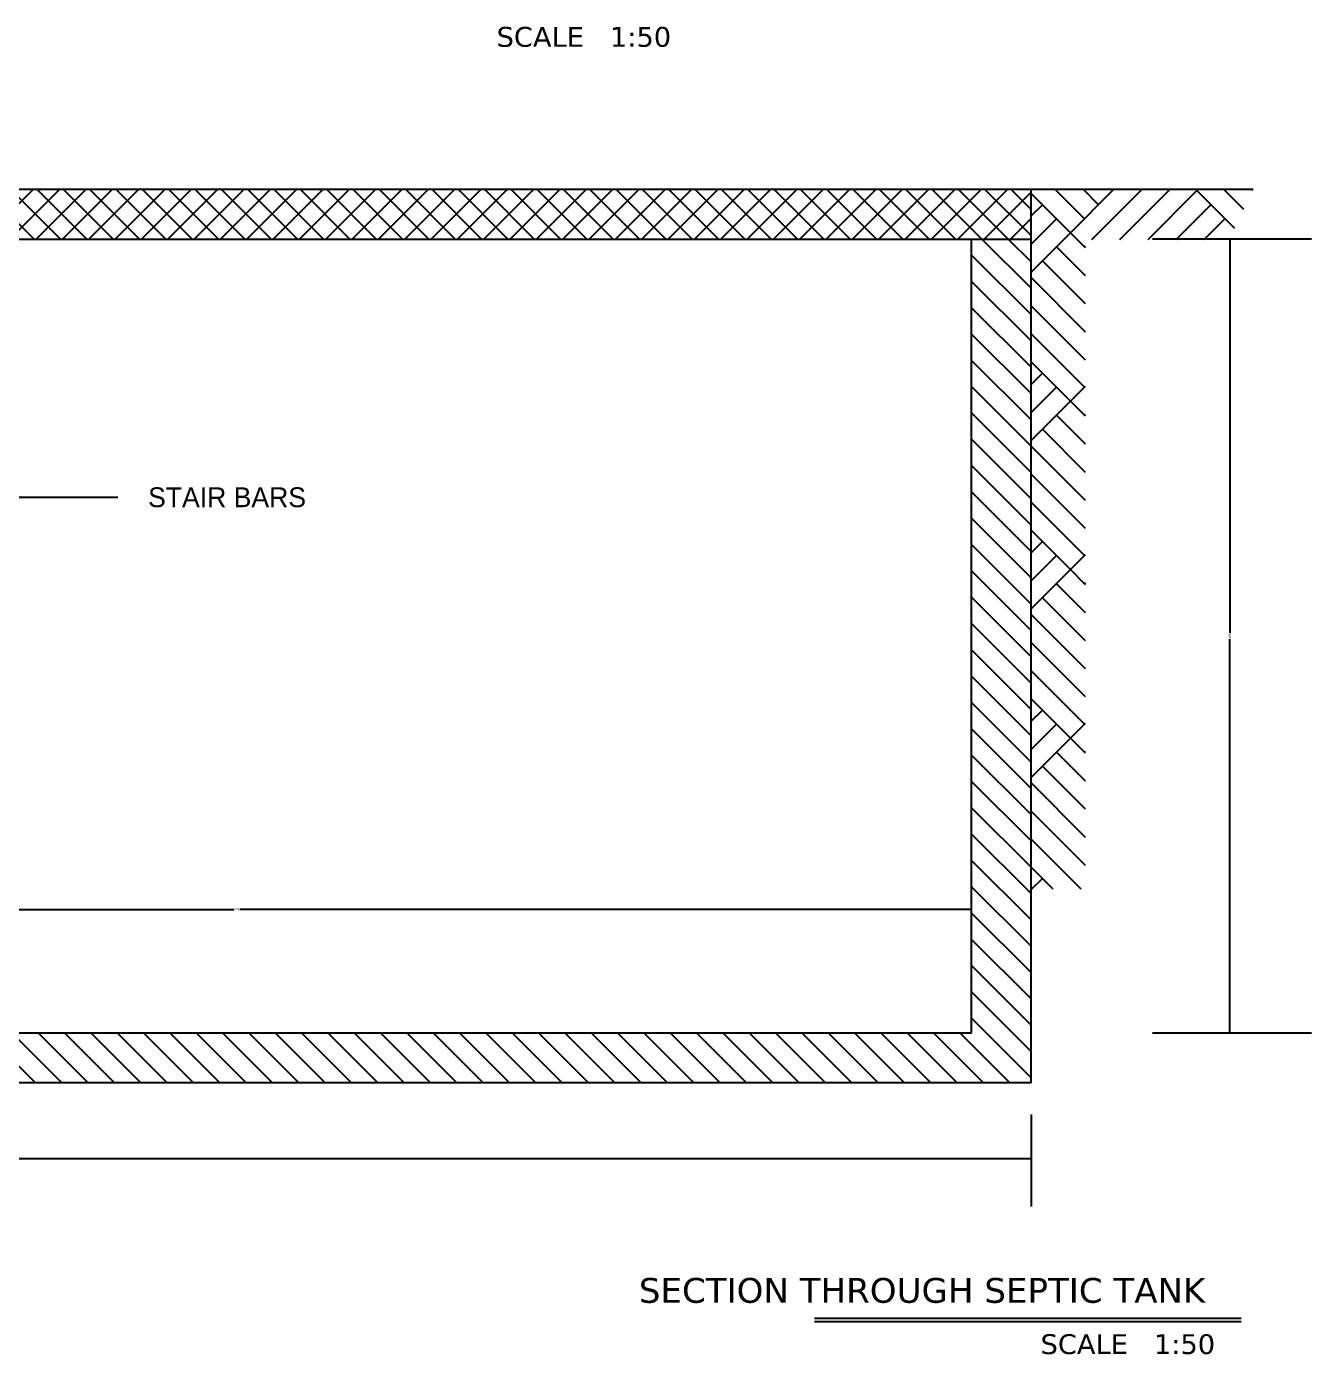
# Model space of a CAD drawing. Header units: millimetres. Extents: x 2969 to 3572, y -1471 to -565.
# Drawn here: x 3464.8 to 3529.5, y -696.4 to -629.5 of the extents above; entities that cross this region are included whole.
import ezdxf
from ezdxf.enums import TextEntityAlignment as Align

# ---------------------------------------------------------------- set-up
doc = ezdxf.new("R2010")
doc.units = ezdxf.units.MM
doc.layers.add('A-DETL-MLIN', color=7, linetype='Continuous', lineweight=35)
for name, color, linetype in [('DIM', 4, 'Continuous'), ('HATCH', 8, 'Continuous'), ('SW', 8, 'Continuous'), ('TEXT', 7, 'Continuous'), ('TXT', 7, 'Continuous')]:
    doc.layers.add(name, color=color, linetype=linetype)
doc.styles.add('ROMANS', font='stylu.ttf')
doc.styles.add('style1-bil', font='arial.ttf')
doc.styles.add('VERDANA', font='verdana.ttf')
doc.dimstyles.new('book', dxfattribs={"dimtxt": 0.1, "dimasz": 0.04, "dimexe": 0.18, "dimexo": 0.0625, "dimgap": 0.04, "dimtad": 0, "dimzin": 0, "dimdsep": 46, "dimtxsty": 'style1-bil', "dimblk": 'ARCHTICK', "dimcen": 0.09, "dimse1": 1, "dimse2": 1, "dimclrd": 160, "dimclrt": 7, "dimadec": 0, "dimazin": 0, "dimtfac": 1, "dimtofl": 0, "dimtmove": 2, "dimatfit": 3, "dimfxl": 0.18, "dimtolj": 1, "dimtzin": 0, "dimlwd": 25, "dimarcsym": 0})
doc.dimstyles.new('PLAN DIN', dxfattribs={"dimtxt": 0.1, "dimasz": 0.04, "dimexe": 0.18, "dimexo": 0.0625, "dimgap": 0.04, "dimtad": 0, "dimdec": 0, "dimlfac": 100, "dimzin": 0, "dimdsep": 46, "dimtxsty": 'style1-bil', "dimblk": 'ARCHTICK', "dimcen": 0.09, "dimse1": 1, "dimse2": 1, "dimclrd": 160, "dimclrt": 7, "dimadec": 0, "dimazin": 0, "dimtfac": 1, "dimtdec": 0, "dimtofl": 0, "dimtmove": 2, "dimatfit": 3, "dimfxl": 0.18, "dimtolj": 1, "dimtzin": 0, "dimlwd": 25, "dimarcsym": 0})

# ---------------------------------------------------------------- blocks, each defined once
blk = doc.blocks.new('_ARCHTICK')
at = {"color": 0, "linetype": 'ByBlock', "const_width": 0.15}
blk.add_lwpolyline([(-0.5, -0.5), (0.5, 0.5)], dxfattribs=at)
blk = doc.blocks.new('*D35')
at = {"layer": 'Defpoints', "color": 0, "transparency": 16777216}
for p in [(3438.42, -673.939), (3438.42, -679.939), (3512.404, -679.939)]:
    blk.add_point(p, dxfattribs=at)
at = {"layer": 'DIM', "color": 160, "lineweight": 25, "transparency": 16777216}
for p, q in [((3438.42, -673.939), (3475.261, -673.939)), ((3512.404, -673.939), (3475.562, -673.939))]:
    blk.add_line(p, q, dxfattribs=at)
at = {"layer": 'DIM', "color": 160, "lineweight": 25, "transparency": 16777216, "xscale": 0.04, "yscale": 0.04, "zscale": 0.04, "rotation": 180}
blk.add_blockref('_ARCHTICK', (3438.42, -673.939), dxfattribs=at)
at = {"layer": 'DIM', "color": 160, "lineweight": 25, "transparency": 16777216, "xscale": 0.04, "yscale": 0.04, "zscale": 0.04}
blk.add_blockref('_ARCHTICK', (3512.404, -673.939), dxfattribs=at)
at = {"layer": 'DIM', "color": 7, "transparency": 16777216, "insert": (3475.412, -673.939), "char_height": 0.1, "attachment_point": 5, "style": 'style1-bil'}
blk.add_mtext('\\A1;823', dxfattribs=at)
blk = doc.blocks.new('*D36')
at = {"layer": 'Defpoints', "color": 0, "transparency": 16777216}
for p in [(3525.404, -640.176), (3525.404, -680.176), (3525.404, -680.176)]:
    blk.add_point(p, dxfattribs=at)
at = {"layer": 'DIM', "color": 160, "lineweight": 25, "transparency": 16777216}
for p, q in [((3525.404, -640.176), (3525.404, -660.024)), ((3525.404, -680.176), (3525.404, -660.328))]:
    blk.add_line(p, q, dxfattribs=at)
at = {"layer": 'DIM', "color": 160, "lineweight": 25, "transparency": 16777216, "xscale": 0.04, "yscale": 0.04, "zscale": 0.04}
for p, rotation in [((3525.404, -640.176), 90), ((3525.404, -680.176), 270)]:
    blk.add_blockref('_ARCHTICK', p, dxfattribs=dict(at, rotation=rotation))
at = {"layer": 'DIM', "color": 7, "transparency": 16777216, "insert": (3525.404, -660.176), "char_height": 0.1, "attachment_point": 5, "rotation": 90, "style": 'style1-bil'}
blk.add_mtext('\\A1;400', dxfattribs=at)
blk = doc.blocks.new('*D74')
at = {"layer": 'A-DETL-MLIN', "color": 160, "lineweight": 25, "transparency": 16777216}
for p, q in [((3409.92, -686.506), (3462.477, -686.506)), ((3515.404, -686.506), (3462.846, -686.506))]:
    blk.add_line(p, q, dxfattribs=at)
at = {"layer": 'Defpoints', "color": 0, "transparency": 16777216}
for p in [(3409.92, -661.176), (3515.404, -661.176), (3515.404, -686.506)]:
    blk.add_point(p, dxfattribs=at)
at = {"layer": 'A-DETL-MLIN', "color": 160, "lineweight": 25, "transparency": 16777216, "xscale": 0.04, "yscale": 0.04, "zscale": 0.04, "rotation": 180}
blk.add_blockref('_ARCHTICK', (3409.92, -686.506), dxfattribs=at)
at = {"layer": 'A-DETL-MLIN', "color": 160, "lineweight": 25, "transparency": 16777216, "xscale": 0.04, "yscale": 0.04, "zscale": 0.04}
blk.add_blockref('_ARCHTICK', (3515.404, -686.506), dxfattribs=at)
at = {"layer": 'A-DETL-MLIN', "color": 7, "transparency": 16777216, "insert": (3462.662, -686.506), "char_height": 0.1, "attachment_point": 5, "style": 'style1-bil'}
blk.add_mtext('\\A1;1170', dxfattribs=at)

msp = doc.modelspace()

# ---------------------------------------------------------------- hatches: boundary and pattern name
at = {"layer": 'HATCH'}
h = msp.add_hatch(dxfattribs=at)
h.set_pattern_fill('ANSI37', color=256, scale=7.5, style=0)
h.set_pattern_definition([(135, (758.5843, -1238.8432), (0.6629126, 0.6629126), []), (45, (758.5843, -1238.8432), (0.6629126, -0.6629126), [])])
h.paths.add_polyline_path([(3453.92, -637.676), (3515.404, -637.676), (3515.404, -640.176), (3512.404, -640.176), (3453.92, -640.176)])
h.paths.add_polyline_path([(3440.42, -637.676), (3447.92, -637.676), (3447.92, -640.176), (3440.42, -640.176)])
h.paths.add_polyline_path([(3434.42, -637.676), (3439.42, -637.676), (3439.42, -640.176), (3438.42, -640.176), (3434.42, -640.176)])
h.paths.add_polyline_path([(3425.42, -637.676), (3433.42, -637.676), (3433.42, -640.176), (3425.42, -640.176)])
h.paths.add_polyline_path([(3418.42, -637.676), (3419.42, -637.676), (3419.42, -640.176), (3418.42, -640.176)])
h.paths.add_polyline_path([(3409.92, -637.676), (3417.42, -637.676), (3417.42, -640.176), (3412.92, -640.176), (3409.92, -640.176)])
h.paths.add_polyline_path([(3400.17, -637.926), (3402.42, -637.926), (3402.42, -639.176), (3401.42, -639.176), (3400.17, -639.176)])
h.paths.add_polyline_path([(3391.67, -637.926), (3394.17, -637.926), (3394.17, -639.176), (3392.67, -639.176), (3391.67, -639.176)])
h = msp.add_hatch(dxfattribs=at)
h.set_pattern_fill('ANSI31', color=256, scale=7.5, style=0)
h.set_pattern_definition([(135, (758.5843, -1238.8432), (0.6629126, 0.6629126), [])])
h.paths.add_polyline_path([(3435.42, -661.176), (3409.92, -661.176), (3409.92, -645.426), (3409.92, -644.426), (3412.92, -644.426), (3412.92, -645.926), (3412.92, -658.676), (3435.42, -658.676), (3435.42, -646.176), (3438.42, -646.176), (3438.42, -680.176), (3512.404, -680.176), (3512.404, -640.176), (3515.404, -640.176), (3515.404, -682.676), (3435.42, -682.676)])
h.paths.add_polyline_path([(3391.67, -644.426), (3392.67, -644.426), (3392.67, -648.676), (3401.42, -648.676), (3401.42, -644.426), (3402.42, -644.426), (3402.42, -649.926), (3391.67, -649.926)])
h.paths.add_polyline_path([(3391.67, -639.176), (3392.67, -639.176), (3392.67, -643.426), (3391.67, -643.426)])
h.paths.add_polyline_path([(3401.42, -639.176), (3402.42, -639.176), (3402.42, -643.426), (3401.42, -643.426)])
h.paths.add_polyline_path([(3409.92, -640.176), (3412.92, -640.176), (3412.92, -643.426), (3409.92, -643.426)])
at = {"layer": 'SW'}
h = msp.add_hatch(dxfattribs=at)
h.set_pattern_fill('AR-PARQ1', color=256, scale=0.5, angle=45, style=0)
h.set_pattern_definition([(45, (729.965, -1687.79), (8.485281, 5e-16), [6, -6]), (45, (729.2577, -1687.083), (8.485281, 5e-16), [6, -6]), (45, (728.5506, -1686.376), (8.485281, 5e-16), [6, -6]), (45, (727.8434, -1685.669), (8.485281, 5e-16), [6, -6]), (45, (727.1363, -1684.9616), (8.485281, 5e-16), [6, -6]), (45, (726.429, -1684.2545), (8.485281, 5e-16), [6, -6]), (45, (725.722, -1683.5474), (8.485281, 5e-16), [6, -6]), (135, (734.2074, -1683.5474), (-8.485281, -5e-16), [6, -6]), (135, (734.9145, -1682.8403), (-8.485281, -5e-16), [6, -6]), (135, (735.6216, -1682.133), (-8.485281, -5e-16), [6, -6]), (135, (736.329, -1681.426), (-8.485281, -5e-16), [6, -6]), (135, (737.036, -1680.719), (-8.485281, -5e-16), [6, -6]), (135, (737.743, -1680.012), (-8.485281, -5e-16), [6, -6]), (135, (738.45, -1679.305), (-8.485281, -5e-16), [6, -6])])
h.paths.add_polyline_path([(3515.404, -637.676), (3526.578, -637.676), (3525.404, -640.188), (3518.143, -640.188), (3518.143, -672.922), (3515.404, -672.922)])

# ---------------------------------------------------------------- linework, layer by layer
for p, q in [((3526.578, -637.676), (3440.42, -637.676)), ((3515.404, -682.676), (3515.404, -637.676)), ((3440.42, -640.176), (3512.404, -640.176)), ((3512.404, -680.176), (3512.404, -640.176)), ((3512.404, -680.176), (3438.42, -680.176)), ((3515.404, -682.676), (3435.42, -682.676))]:
    msp.add_line(p, q)
at = {"color": 8}
msp.add_line((3456.92, -653.176), (3469.42, -653.176), dxfattribs=at)
at = {"layer": 'HATCH'}
msp.add_line((3512.404, -640.176), (3515.404, -640.176), dxfattribs=at)
at = {"layer": 'SW'}
for p, q in [((3529.519, -640.176), (3521.519, -640.176)), ((3529.519, -680.176), (3521.519, -680.176)), ((3515.42, -688.904), (3515.42, -684.278)), ((3525.982, -694.545), (3504.492, -694.545)), ((3525.982, -694.709), (3504.492, -694.709))]:
    msp.add_line(p, q, dxfattribs=at)

# ---------------------------------------------------------------- texts
at = {"layer": 'TEXT', "style": 'ROMANS'}
msp.add_text('STAIR BARS', height=1, dxfattribs=at).set_placement((3478.896, -653.176), align=Align.MIDDLE_RIGHT)
at = {"layer": 'TXT', "style": 'VERDANA'}
for s, height, p in [('SCALE   1:50', 1, (3488.493, -630.483)), ('SECTION THROUGH SEPTIC TANK', 1.25, (3495.655, -693.756)), ('SCALE   1:50', 1, (3515.882, -696.339))]:
    msp.add_text(s, height=height, dxfattribs=at).set_placement(p)

# ---------------------------------------------------------------- dimensions: what is measured, and where the dimension line sits
at = {"layer": 'A-DETL-MLIN'}
dim = msp.add_linear_dim(base=(3515.404, -686.506), p1=(3409.92, -661.176), p2=(3515.404, -661.176), text='1170', dimstyle='PLAN DIN', dxfattribs=at)
dim.commit()
dim.dimension.update_dxf_attribs({"geometry": '*D74', "text_midpoint": (3462.662, -686.506)})
at = {"layer": 'DIM'}
for base, p1, p2, angle, text, picture, middle in [((3525.404, -680.176), (3525.404, -640.176), (3525.404, -680.176), 90, '400', '*D36', (3525.404, -660.176)), ((3438.42, -673.939), (3512.404, -679.939), (3438.42, -679.939), 180, '823', '*D35', (3475.412, -673.939))]:
    dim = msp.add_linear_dim(base=base, p1=p1, p2=p2, angle=angle, text=text, dimstyle='book', override={"dimdec": 0, "dimlfac": 100}, dxfattribs=at)
    dim.commit()
    dim.dimension.update_dxf_attribs({"geometry": picture, "text_midpoint": middle})

doc.saveas('drawing.dxf')
